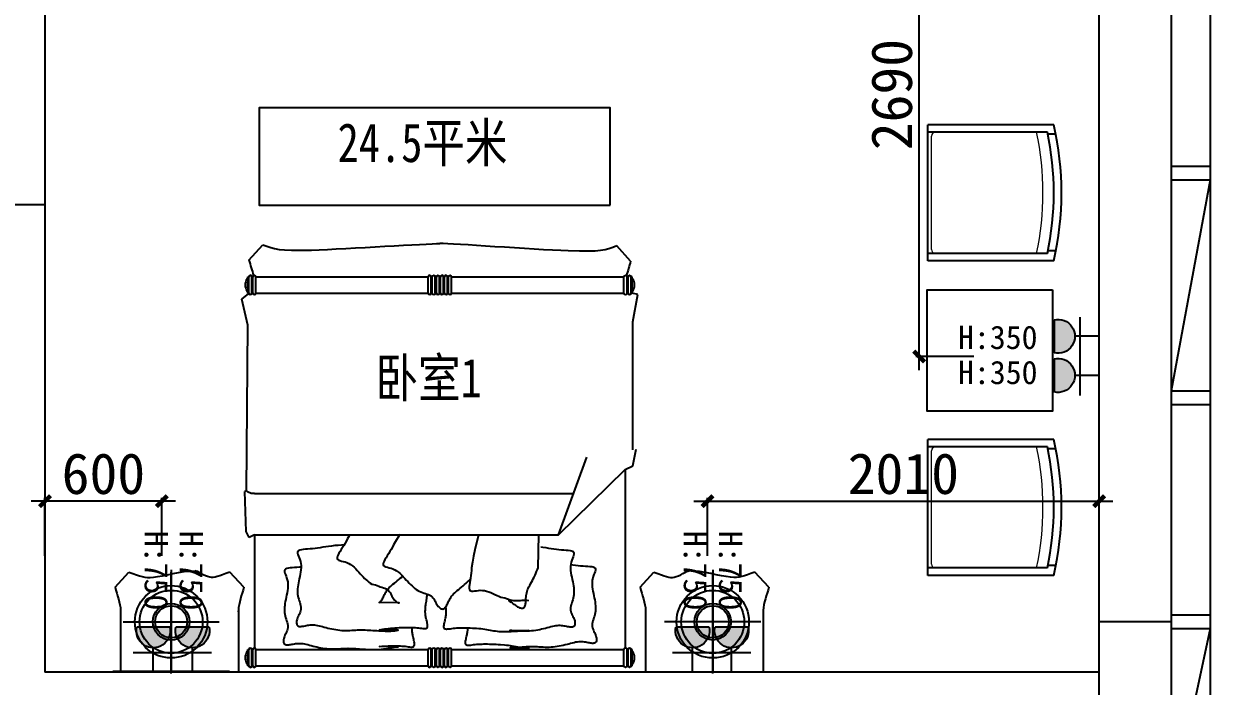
# Model space of a CAD drawing. Header units: millimetres. Extents: x 561810 to 956823, y -438984 to -391712.
# Drawn here: x 896595 to 902684, y -406626 to -403224 of the extents above; entities that cross this region are included whole.
import ezdxf

# ---------------------------------------------------------------- set-up
doc = ezdxf.new("R2010")
doc.units = ezdxf.units.MM
doc.header["$LTSCALE"] = 10
doc.header["$MEASUREMENT"] = 0
doc.linetypes.add('DASHED2', pattern=[9.525, 6.35, -3.175])
doc.linetypes.add('HIDDEN2', pattern=[4.7625, 3.175, -1.5875])
doc.layers.get('0').update_dxf_attribs({"linetype": 'CONTINUOUS'})
doc.layers.get('DEFPOINTS').update_dxf_attribs({"color": 1, "linetype": 'CONTINUOUS'})
for name, color, linetype in [('6-P插座', 4, 'CONTINUOUS'), ('6-P插座图例', 4, 'CONTINUOUS'), ('WALL', 7, 'CONTINUOUS'), ('WINDOW', 4, 'CONTINUOUS'), ('吊顶字', 250, 'CONTINUOUS'), ('填充', 8, 'CONTINUOUS'), ('墙', 7, 'CONTINUOUS')]:
    doc.layers.add(name, color=color, linetype=linetype)
doc.layers.add('细线', color=250, linetype='CONTINUOUS', lineweight=5)
doc.styles.add('12', font='', dxfattribs={"width": 0.8})
doc.styles.add('宋体', font='')
doc.styles.add('施洛华标注样式', font='')
doc.styles.get('12').set_extended_font_data('SimSun')
doc.styles.get('宋体').set_extended_font_data('SimSun')
doc.styles.get('施洛华标注样式').set_extended_font_data('SimSun')
doc.dimstyles.new('外标尺寸', dxfattribs={"dimscale": 70, "dimtxt": 3, "dimasz": 0.8, "dimexe": 0.25, "dimexo": 1, "dimgap": 0.5, "dimtad": 1, "dimdec": 0, "dimtxsty": '施洛华标注样式', "dimblk": 'ARCHTICK', "dimcen": 1.5, "dimdle": 1, "dimclrd": 250, "dimclre": 250, "dimclrt": 62, "dimadec": 0, "dimazin": 0, "dimtfac": 1, "dimtdec": 0, "dimtix": 1, "dimtmove": 1, "dimatfit": 3, "dimldrblk": 'ARCHTICK', "dimfxl": 0, "dimarcsym": 0})

# ---------------------------------------------------------------- blocks, each defined once
blk = doc.blocks.new('4')
at = {"layer": '6-P插座图例'}
h = blk.add_hatch(color=4, dxfattribs=at)
edge = h.paths.add_edge_path()
edge.add_ellipse((223569, -308613.5), major_axis=(0, 79.4), ratio=1, start_angle=-12.7447, end_angle=192.7446)
edge.add_line((223586.5, -308691), (223586.5, -308536.1))
at = {"layer": '6-P插座图例', "color": 4}
for p, q in [((223466.2, -308524.5), (223466.2, -308706.9)), ((223586.5, -308536.1), (223586.5, -308691)), ((223376.4, -308613.5), (223489.5, -308613.5))]:
    blk.add_line(p, q, dxfattribs=at)
blk.add_ellipse((223569, -308613.5), major_axis=(0, 79.4), ratio=1, start_param=-0.222437, end_param=3.364029, dxfattribs=at)
blk = doc.blocks.new('_ARCHTICK')
at = {"color": 0, "linetype": 'ByBlock', "const_width": 0.4}
blk.add_lwpolyline([(-0.5, -0.5), (0.5, 0.5)], dxfattribs=at)
blk = doc.blocks.new('*D46')
at = {"color": 250, "lineweight": -2}
for p, q in [((897374.3, -405675.4), (896634.3, -405675.4)), ((896704.3, -405955.4), (896704.3, -405657.9)), ((897304.3, -405955.4), (897304.3, -405657.9))]:
    blk.add_line(p, q, dxfattribs=at)
at = {"layer": 'DEFPOINTS', "color": 0}
for p in [(896704.3, -405675.4), (896704.3, -406456.4), (897304.3, -406454)]:
    blk.add_point(p, dxfattribs=at)
at = {"color": 250, "lineweight": -2, "xscale": 56, "yscale": 56, "zscale": 56, "rotation": 180}
blk.add_blockref('_ARCHTICK', (896704.3, -405675.4), dxfattribs=at)
at = {"color": 250, "lineweight": -2, "xscale": 56, "yscale": 56, "zscale": 56}
blk.add_blockref('_ARCHTICK', (897304.3, -405675.4), dxfattribs=at)
at = {"color": 62, "insert": (897004.3, -405535.4), "char_height": 210, "attachment_point": 5, "style": '施洛华标注样式'}
blk.add_mtext('600', dxfattribs=at)
blk = doc.blocks.new('*D47')
at = {"color": 250, "lineweight": -2}
for p, q in [((901190.5, -405002.8), (901190.5, -402172.8)), ((901470.5, -402242.8), (901173, -402242.8)), ((901470.5, -404932.8), (901173, -404932.8))]:
    blk.add_line(p, q, dxfattribs=at)
at = {"layer": 'DEFPOINTS', "color": 0}
for p in [(901190.5, -402242.8), (901714.3, -402242.8), (902015.6, -404932.8)]:
    blk.add_point(p, dxfattribs=at)
at = {"color": 250, "lineweight": -2, "xscale": 56, "yscale": 56, "zscale": 56}
for p, rotation in [((901190.5, -402242.8), 90), ((901190.5, -404932.8), 270)]:
    blk.add_blockref('_ARCHTICK', p, dxfattribs=dict(at, rotation=rotation))
at = {"color": 62, "insert": (901050.5, -403587.8), "char_height": 210, "attachment_point": 5, "rotation": 90, "style": '施洛华标注样式'}
blk.add_mtext('2690', dxfattribs=at)
blk = doc.blocks.new('*D873')
at = {"color": 250, "lineweight": -2}
for p, q in [((900034.3, -405675.4), (902184.3, -405675.4)), ((900104.3, -405955.4), (900104.3, -405657.9)), ((902114.3, -405955.4), (902114.3, -405657.9))]:
    blk.add_line(p, q, dxfattribs=at)
at = {"layer": 'DEFPOINTS', "color": 0}
for p in [(902114.3, -405675.4), (900104.3, -406455.3), (902114.3, -406552.8)]:
    blk.add_point(p, dxfattribs=at)
at = {"color": 250, "lineweight": -2, "xscale": 56, "yscale": 56, "zscale": 56, "rotation": 180}
blk.add_blockref('_ARCHTICK', (900104.3, -405675.4), dxfattribs=at)
at = {"color": 250, "lineweight": -2, "xscale": 56, "yscale": 56, "zscale": 56}
blk.add_blockref('_ARCHTICK', (902114.3, -405675.4), dxfattribs=at)
at = {"color": 62, "insert": (901109.3, -405535.4), "char_height": 210, "attachment_point": 5, "style": '施洛华标注样式'}
blk.add_mtext('2010', dxfattribs=at)

msp = doc.modelspace()

# ---------------------------------------------------------------- linework, layer by layer
at = {"color": 1}
for p, q in [((902484.3, -403954.8), (902684.3, -403954.8)), ((902484.3, -404024.8), (902684.3, -404024.8)), ((902684.3, -404024.8), (902484.3, -405109.8)), ((902484.3, -405109.8), (902684.3, -405109.8)), ((902484.3, -405179.8), (902684.3, -405179.8)), ((902484.3, -406259.8), (902684.3, -406259.8)), ((902484.3, -406259.8), (902484.3, -406329.8)), ((902484.3, -406329.8), (902684.3, -406329.8)), ((902684.3, -406329.8), (902484.3, -407259.8))]:
    msp.add_line(p, q, dxfattribs=at)
at = {"layer": 'WALL'}
for p, q in [((902114.3, -407152.8), (902114.3, -402742.8)), ((896504.3, -404152.8), (896704.3, -404152.8)), ((896704.3, -404152.8), (896704.3, -406552.8)), ((902484.3, -405144.8), (902484.3, -406294.8)), ((902484.3, -406294.8), (902114.3, -406294.8)), ((902114.3, -406552.8), (896704.3, -406552.8))]:
    msp.add_line(p, q, dxfattribs=at)
at = {"layer": 'WINDOW'}
for p, q in [((902484.3, -392842.8), (902484.3, -414802.8)), ((902684.3, -392842.8), (902684.3, -415002.8))]:
    msp.add_line(p, q, dxfattribs=at)
at = {"layer": '填充', "color": 250, "ltscale": 0.01}
for p, q in [((901881.3, -403743.2), (901235.3, -403743.2)), ((901235.3, -404441.4), (901235.3, -403743.2)), ((901848.8, -403781.4), (901235.3, -403781.4)), ((901891.7, -403791.4), (901850.9, -403791.4)), ((897751.4, -404437.4), (897822.4, -404359)), ((899709.8, -404443.6), (899638.8, -404365.1)), ((901848.8, -404403.2), (901235.3, -404403.2)), ((901892.2, -404390.7), (901851.4, -404390.7)), ((901881.3, -404441.4), (901235.3, -404441.4)), ((897742.1, -404533.8), (897744.8, -404533.8)), ((897744.8, -404606.9), (897744.8, -404523.3)), ((897744.8, -404523.3), (897750.1, -404523.3)), ((897750.1, -404606.9), (897750.1, -404523.3)), ((897765.7, -404606.9), (897765.7, -404523.3)), ((897765.7, -404523.3), (897771, -404523.3)), ((897766.7, -404519.7), (897771.9, -404519.7)), ((897771, -404606.9), (897771, -404523.3)), ((897786.6, -404606.9), (897786.6, -404523.3)), ((897786.6, -404523.3), (898671.1, -404523.3)), ((898671.1, -404606.9), (898671.1, -404523.3)), ((898686.7, -404523.3), (898691.9, -404523.3)), ((898686.7, -404523.3), (898691.9, -404523.3)), ((898686.7, -404606.9), (898686.7, -404523.3)), ((898691.9, -404606.9), (898691.9, -404523.3)), ((898707.6, -404523.3), (898712.8, -404523.3)), ((898707.6, -404523.3), (898712.8, -404523.3)), ((898707.6, -404606.9), (898707.6, -404523.3)), ((898712.8, -404606.9), (898712.8, -404523.3)), ((898728.5, -404523.3), (898733.7, -404523.3)), ((898728.5, -404606.9), (898728.5, -404523.3)), ((898733.7, -404606.9), (898733.7, -404523.3)), ((898749.4, -404523.3), (898754.6, -404523.3)), ((898749.4, -404523.3), (898754.6, -404523.3)), ((898749.4, -404606.9), (898749.4, -404523.3)), ((898754.6, -404606.9), (898754.6, -404523.3)), ((898770.3, -404523.3), (898775.5, -404523.3)), ((898770.3, -404523.3), (898775.5, -404523.3)), ((898770.3, -404606.9), (898770.3, -404523.3)), ((898775.5, -404606.9), (898775.5, -404523.3)), ((898791.2, -404606.9), (898791.2, -404523.3)), ((898791.2, -404523.3), (899675.6, -404523.3)), ((899675.6, -404606.9), (899675.6, -404523.3)), ((899691.3, -404523.3), (899696.5, -404523.3)), ((899696.5, -404523.3), (899691.3, -404523.3)), ((899691.3, -404606.9), (899691.3, -404523.3)), ((899696.5, -404606.9), (899696.5, -404523.3)), ((899712.2, -404523.3), (899717.4, -404523.3)), ((899712.2, -404606.9), (899712.2, -404523.3)), ((899717.4, -404523.3), (899712.2, -404523.3)), ((899717.4, -404606.9), (899717.4, -404523.3)), ((899720.1, -404533.8), (899717.4, -404533.8)), ((897742.1, -404596.4), (897744.8, -404596.4)), ((897744.8, -404606.9), (897750.1, -404606.9)), ((897765.7, -404606.9), (897771, -404606.9)), ((897765.7, -404606.9), (897771, -404606.9)), ((897786.6, -404606.9), (898671.1, -404606.9)), ((898686.7, -404606.9), (898691.9, -404606.9)), ((898686.7, -404606.9), (898691.9, -404606.9)), ((898707.6, -404606.9), (898712.8, -404606.9)), ((898707.6, -404606.9), (898712.8, -404606.9)), ((898728.5, -404606.9), (898733.7, -404606.9)), ((898728.5, -404606.9), (898733.7, -404606.9)), ((898749.4, -404606.9), (898754.6, -404606.9)), ((898749.4, -404606.9), (898754.6, -404606.9)), ((898770.3, -404606.9), (898775.5, -404606.9)), ((898770.3, -404606.9), (898775.5, -404606.9)), ((898791.2, -404606.9), (899675.6, -404606.9)), ((899691.3, -404606.9), (899696.5, -404606.9)), ((899696.5, -404606.9), (899691.3, -404606.9)), ((899696.5, -404606.9), (899691.3, -404606.9)), ((899712.2, -404606.9), (899717.4, -404606.9)), ((899717.4, -404606.9), (899712.2, -404606.9)), ((899720.1, -404596.4), (899717.4, -404596.4)), ((899746.3, -404613.6), (899717.4, -404606.9)), ((897714.5, -404638.9), (897750.4, -404609)), ((897744.8, -404771.5), (897714.5, -404638.9)), ((899721.9, -404754.1), (899746.3, -404613.6)), ((897738.5, -405622.4), (897744.8, -404771.5)), ((899721.9, -405411.1), (899721.9, -404754.1)), ((901235.3, -406056.8), (901235.3, -405358.6)), ((901881.3, -405358.6), (901235.3, -405358.6)), ((901848.8, -405396.8), (901235.3, -405396.8)), ((899339.1, -405848.7), (899484.9, -405449.7)), ((899721.9, -405493.3), (899738.9, -405408.3)), ((901891.7, -405406.9), (901850.9, -405406.9)), ((899339.1, -405848.7), (899681.6, -405512.4)), ((899681.6, -405512.4), (899721.9, -405493.3)), ((899681.6, -405512.4), (899681.6, -406430)), ((897738.5, -405622.4), (897729.8, -405625.1)), ((897737.2, -405831.7), (897729.8, -405625.1)), ((897744.5, -405627.2), (897737.8, -405622.7)), ((897763.1, -405636.5), (897744.5, -405627.2)), ((897779.6, -405635.8), (897763.1, -405636.5)), ((897779.6, -405635.8), (899416.9, -405635.8)), ((897752.4, -405862), (897737.2, -405831.7)), ((897779.6, -405848.7), (897752.4, -405862)), ((897779.6, -405848.7), (897779.6, -406429.8)), ((897779.6, -405848.7), (899339.1, -405848.7)), ((901892.2, -406006.2), (901851.4, -406006.2)), ((897064.2, -406117.8), (897135.2, -406039.4)), ((897351.8, -406028.8), (897351.8, -406549)), ((897351.8, -406560.9), (897351.8, -406040.8)), ((897724.9, -406117.8), (897653.9, -406039.4)), ((899758.2, -406117.8), (899829.2, -406039.4)), ((900131.3, -406028.8), (900131.3, -406549)), ((900131.3, -406560.9), (900131.3, -406040.8)), ((900418.9, -406117.8), (900347.9, -406039.4)), ((901848.8, -406018.6), (901235.3, -406018.6)), ((901881.3, -406056.8), (901235.3, -406056.8)), ((897092.4, -406237.1), (897092.4, -406552.8)), ((897696.7, -406237.1), (897696.7, -406552.8)), ((899786.4, -406237.1), (899786.4, -406552.8)), ((900390.7, -406237.1), (900390.7, -406552.8)), ((897104.9, -406294.9), (897598.7, -406294.9)), ((900378.2, -406294.9), (899884.4, -406294.9)), ((897742.1, -406448), (897744.8, -406448)), ((897744.8, -406521.1), (897744.8, -406437.6)), ((897744.8, -406437.6), (897750.1, -406437.6)), ((897750.1, -406521.1), (897750.1, -406437.6)), ((897765.7, -406521.1), (897765.7, -406437.6)), ((897765.7, -406437.6), (897771, -406437.6)), ((897771, -406521.1), (897771, -406437.6)), ((897786.6, -406521.1), (897786.6, -406437.6)), ((897786.6, -406437.6), (898671.1, -406437.6)), ((898671.1, -406521.1), (898671.1, -406437.6)), ((898686.7, -406521.1), (898686.7, -406437.6)), ((898686.7, -406437.6), (898691.9, -406437.6)), ((898686.7, -406437.6), (898691.9, -406437.6)), ((898691.9, -406521.1), (898691.9, -406437.6)), ((898707.6, -406521.1), (898707.6, -406437.6)), ((898707.6, -406437.6), (898712.8, -406437.6)), ((898707.6, -406437.6), (898712.8, -406437.6)), ((898712.8, -406521.1), (898712.8, -406437.6)), ((898728.5, -406521.1), (898728.5, -406437.6)), ((898728.5, -406437.6), (898733.7, -406437.6)), ((898733.7, -406521.1), (898733.7, -406437.6)), ((898749.4, -406521.1), (898749.4, -406437.6)), ((898749.4, -406437.6), (898754.6, -406437.6)), ((898749.4, -406437.6), (898754.6, -406437.6)), ((898754.6, -406521.1), (898754.6, -406437.6)), ((898770.3, -406521.1), (898770.3, -406437.6)), ((898770.3, -406437.6), (898775.5, -406437.6)), ((898770.3, -406437.6), (898775.5, -406437.6)), ((898775.5, -406521.1), (898775.5, -406437.6)), ((898791.2, -406521.1), (898791.2, -406437.6)), ((898791.2, -406437.6), (899675.6, -406437.6)), ((899675.6, -406521.1), (899675.6, -406437.6)), ((899691.3, -406521.1), (899691.3, -406437.6)), ((899691.3, -406437.6), (899696.5, -406437.6)), ((899696.5, -406437.6), (899691.3, -406437.6)), ((899696.5, -406521.1), (899696.5, -406437.6)), ((899712.2, -406521.1), (899712.2, -406437.6)), ((899712.2, -406437.6), (899717.4, -406437.6)), ((899717.4, -406437.6), (899712.2, -406437.6)), ((899717.4, -406521.1), (899717.4, -406437.6)), ((899720.1, -406448), (899717.4, -406448)), ((897051.8, -406549), (897651.8, -406549)), ((897742.1, -406510.7), (897744.8, -406510.7)), ((897744.8, -406521.1), (897750.1, -406521.1)), ((897765.7, -406521.1), (897771, -406521.1)), ((897765.7, -406521.1), (897771, -406521.1)), ((897786.6, -406521.1), (898671.1, -406521.1)), ((898686.7, -406521.1), (898691.9, -406521.1)), ((898686.7, -406521.1), (898691.9, -406521.1)), ((898707.6, -406521.1), (898712.8, -406521.1)), ((898707.6, -406521.1), (898712.8, -406521.1)), ((898728.5, -406521.1), (898733.7, -406521.1)), ((898728.5, -406521.1), (898733.7, -406521.1)), ((898749.4, -406521.1), (898754.6, -406521.1)), ((898749.4, -406521.1), (898754.6, -406521.1)), ((898770.3, -406521.1), (898775.5, -406521.1)), ((898770.3, -406521.1), (898775.5, -406521.1)), ((898791.2, -406521.1), (899675.6, -406521.1)), ((899691.3, -406521.1), (899696.5, -406521.1)), ((899696.5, -406521.1), (899691.3, -406521.1)), ((899696.5, -406521.1), (899691.3, -406521.1)), ((899712.2, -406521.1), (899717.4, -406521.1)), ((899717.4, -406521.1), (899712.2, -406521.1)), ((899720.1, -406510.7), (899717.4, -406510.7))]:
    msp.add_line(p, q, dxfattribs=at)
msp.add_lwpolyline([(899604.3, -404155.2), (899604.3, -403655.2), (897804.3, -403655.2), (897804.3, -404155.2), (899604.3, -404155.2)], dxfattribs=at)
msp.add_lwpolyline([(901874.7, -404591), (901874.7, -405213.8), (901231.8, -405213.8), (901231.8, -404591)], close=True, dxfattribs=at)
msp.add_circle((900131.3, -406294.9), 185.9, dxfattribs=at)
for centre, radius, start, end in [((900377.9, -404092.3), 1543.4, 346.92708, 13.07292), ((900377.9, -404092.3), 1503.4, 348.06513, 11.93487), ((897783.9, -404565.1), 52.2, 143.1301, 216.8699), ((897757.9, -404523.3), 7.83, 0, 180), ((897778.8, -404523.3), 7.83, 0, 180), ((898678.9, -404523.3), 7.83, 0, 180), ((898699.8, -404523.3), 7.83, 0, 180), ((898720.7, -404523.3), 7.83, 0, 180), ((898741.6, -404523.3), 7.83, 0, 180), ((898762.4, -404523.3), 7.83, 0, 180), ((898783.3, -404523.3), 7.83, 0, 180), ((899683.4, -404523.3), 7.83, 0, 180), ((899704.3, -404523.3), 7.83, 0, 180), ((899678.3, -404565.1), 52.2, 323.1301, 36.8699), ((897757.9, -404606.9), 7.83, 180, 0), ((897778.8, -404606.9), 7.83, 180, 0), ((898678.9, -404606.9), 7.83, 180, 0), ((898699.8, -404606.9), 7.83, 180, 0), ((898720.7, -404606.9), 7.83, 180, 0), ((898741.6, -404606.9), 7.83, 180, 0), ((898762.4, -404606.9), 7.83, 180, 0), ((898783.3, -404606.9), 7.83, 180, 0), ((899683.4, -404606.9), 7.83, 180, 0), ((899704.3, -404606.9), 7.83, 180, 0), ((900377.9, -405707.7), 1503.4, 348.06513, 11.93487), ((900377.9, -405707.7), 1543.4, 346.92708, 13.07292), ((897757.9, -406437.6), 7.83, 0, 180), ((897778.8, -406437.6), 7.83, 0, 180), ((898678.9, -406437.6), 7.83, 0, 180), ((898699.8, -406437.6), 7.83, 0, 180), ((898720.7, -406437.6), 7.83, 0, 180), ((898741.6, -406437.6), 7.83, 0, 180), ((898762.4, -406437.6), 7.83, 0, 180), ((898783.3, -406437.6), 7.83, 0, 180), ((899683.4, -406437.6), 7.83, 0, 180), ((899704.3, -406437.6), 7.83, 0, 180), ((897783.9, -406479.4), 52.2, 143.1301, 216.8699), ((899678.3, -406479.4), 52.2, 323.1301, 36.8699), ((897757.9, -406521.1), 7.83, 180, 0), ((897778.8, -406521.1), 7.83, 180, 0), ((898678.9, -406521.1), 7.83, 180, 0), ((898699.8, -406521.1), 7.83, 180, 0), ((898720.7, -406521.1), 7.83, 180, 0), ((898741.6, -406521.1), 7.83, 180, 0), ((898762.4, -406521.1), 7.83, 180, 0), ((898783.3, -406521.1), 7.83, 180, 0), ((899683.4, -406521.1), 7.83, 180, 0), ((899704.3, -406521.1), 7.83, 180, 0)]:
    msp.add_arc(centre, radius, start, end, dxfattribs=at)
msp.add_ellipse((897351.8, -406294.9), major_axis=(131.4, -131.4), ratio=1, start_param=1.57079632679484, end_param=7.853981633974424, dxfattribs=at)
for points, knots in [([(897822.4, -404359), (897882.7, -404380.8), (897922.8, -404403.3), (898661.5, -404352.6), (898731.1, -404352.9), (898731.1, -404352.9)], [0, 0, 0, 0, 178.169252, 382.130033, 382.13034, 382.13034, 382.13034, 382.13034]), ([(899638.8, -404365.1), (899578.6, -404386.9), (899538.5, -404409.5), (898800.8, -404352.6), (898731.1, -404352.9), (898731.1, -404352.9)], [0, 0, 0, 0, 178.169252, 382.130033, 382.13034, 382.13034, 382.13034, 382.13034]), ([(899638.8, -404365.1), (899578.6, -404386.9), (899538.5, -404409.5), (898800.8, -404352.6), (898731.1, -404352.9), (898731.1, -404352.9)], [0, 0, 0, 0, 178.169252, 382.130033, 382.13034, 382.13034, 382.13034, 382.13034]), ([(899638.8, -404365.1), (899578.6, -404386.9), (899538.5, -404409.5), (898800.8, -404352.6), (898731.1, -404352.9), (898731.1, -404352.9)], [0, 0, 0, 0, 178.169252, 382.130033, 382.13034, 382.13034, 382.13034, 382.13034]), ([(897135.2, -406039.4), (897195.5, -406061.2), (897235.6, -406083.7), (897404.9, -406033), (897474.5, -406033.3), (897474.5, -406033.3)], [0, 0, 0, 0, 178.169252, 382.130033, 382.13034, 382.13034, 382.13034, 382.13034]), ([(897653.9, -406039.4), (897593.6, -406061.2), (897553.5, -406083.7), (897484.2, -406033), (897474.5, -406033.3), (897474.5, -406033.3)], [0, 0, 0, 0, 178.169252, 382.130033, 382.13034, 382.13034, 382.13034, 382.13034]), ([(899829.2, -406039.4), (899889.5, -406061.2), (899929.6, -406083.7), (899998.9, -406033), (900008.6, -406033.3), (900008.6, -406033.3)], [0, 0, 0, 0, 178.169252, 382.130033, 382.13034, 382.13034, 382.13034, 382.13034]), ([(900347.9, -406039.4), (900287.7, -406061.2), (900247.6, -406083.7), (900078.2, -406033), (900008.6, -406033.3), (900008.6, -406033.3)], [0, 0, 0, 0, 178.169252, 382.130033, 382.13034, 382.13034, 382.13034, 382.13034]), ([(897064.2, -406117.8), (897074, -406157.3), (897092.5, -406199.6), (897092.5, -406242.7), (897092.4, -406245.5)], [0, 0, 0, 0, 119.139047, 127.45857, 127.45857, 127.45857, 127.45857]), ([(897724.9, -406117.8), (897715.1, -406157.3), (897696.6, -406199.6), (897696.6, -406242.7), (897696.7, -406245.5)], [0, 0, 0, 0, 119.139047, 127.45857, 127.45857, 127.45857, 127.45857]), ([(899758.2, -406117.8), (899768, -406157.3), (899786.5, -406199.6), (899786.5, -406242.7), (899786.4, -406245.5)], [0, 0, 0, 0, 119.139047, 127.45857, 127.45857, 127.45857, 127.45857]), ([(900418.9, -406117.8), (900409.1, -406157.3), (900390.6, -406199.6), (900390.6, -406242.7), (900390.7, -406245.5)], [0, 0, 0, 0, 119.139047, 127.45857, 127.45857, 127.45857, 127.45857])]:
    msp.add_open_spline(points, degree=3, knots=knots, dxfattribs=at)
for points in [[(897751.4, -404437.4), (897758, -404463.9), (897767.9, -404490.4), (897774.1, -404517)], [(899709.8, -404443.6), (899703.7, -404468.1), (899694.7, -404492.7), (899688.5, -404517.4)]]:
    msp.add_open_spline(points, degree=3, dxfattribs=at)
at = {"layer": '墙', "color": 250}
msp.add_line((896704.3, -402952.8), (896704.3, -404152.8), dxfattribs=at)
for points in [[(898268.1, -405848.7), (898257.3, -405867.4), (898251, -405879.4), (898244.7, -405891.1), (898238.2, -405902.3), (898231.5, -405913.2), (898224.9, -405923.7), (898218.6, -405933.6), (898213.1, -405942.8), (898208.6, -405951.2), (898205.4, -405958.7), (898203.9, -405965.2), (898204.4, -405970.6), (898207.2, -405974.7), (898211.9, -405977.9), (898218.3, -405980.5), (898226, -405982.8), (898234.7, -405985.1), (898244.1, -405987.8), (898253.8, -405991), (898263.4, -405995.3), (898272.8, -406000.7), (898281.8, -406007.2), (898290.5, -406014.6), (898298.9, -406022.5), (898307, -406030.9), (898314.9, -406039.5), (898322.6, -406048.1), (898330.1, -406056.4), (898337.5, -406064.4), (898344.7, -406071.8), (898351.9, -406078.8), (898359.1, -406085.2), (898366.4, -406091.1), (898373.7, -406096.5), (898381.3, -406101.2), (898400.7, -406105.4), (898408.8, -406108.9), (898417, -406112), (898425.2, -406114.8), (898433.3, -406117.4), (898441.1, -406120.1), (898448.5, -406123), (898455.3, -406126.3), (898461.3, -406130.1), (898466.6, -406134.5), (898471.1, -406139.6), (898475, -406145), (898478.5, -406150.7), (898481.7, -406156.6), (898484.8, -406162.5), (898487.9, -406168.2), (898491.2, -406173.7), (898494.7, -406178.8), (898498.5, -406183.4), (898502.4, -406187.5), (898506.4, -406190.9), (898510.5, -406193.7), (898514.4, -406195.7), (898518.3, -406196.9), (898521.9, -406197.2), (898419.6, -406196.5), (898422.7, -406194.9), (898425.6, -406192.6), (898428.4, -406189.5), (898431, -406185.8), (898433.5, -406181.6), (898436, -406176.9), (898438.5, -406171.9), (898441, -406166.5), (898443.6, -406160.9), (898446.4, -406155.2), (898449.5, -406149.3), (898452.9, -406143.3), (898456.6, -406137.3), (898460.9, -406131.3), (898465.7, -406125.4), (898471.1, -406119.6), (898477, -406113.8), (898483.4, -406108.1), (898490.2, -406102.4), (898497.3, -406096.6), (898504.6, -406090.7), (898512.2, -406084.6), (898519.8, -406078.3), (898527.5, -406071.7), (898535.2, -406064.9), (898542.8, -406057.9)], [(898525.2, -405847.2), (898508.3, -405873.8), (898493.3, -405899.8), (898487.1, -405911.8), (898480.7, -405923.4), (898474.3, -405934.7), (898467.6, -405945.6), (898461, -405956), (898454.7, -405965.9), (898449.2, -405975.1), (898444.6, -405983.6), (898441.5, -405991.1), (898440, -405997.6), (898440.5, -406002.9), (898443.2, -406007.1), (898448, -406010.3), (898454.4, -406012.9), (898462.1, -406015.2), (898470.8, -406017.5), (898480.2, -406020.1), (898489.9, -406023.4), (898499.5, -406027.6), (898508.9, -406033.1), (898517.9, -406039.6), (898526.6, -406046.9), (898535, -406054.9), (898543.1, -406063.3), (898551, -406071.9), (898558.7, -406080.4), (898566.2, -406088.8), (898573.5, -406096.7), (898580.8, -406104.1), (898588, -406111.1), (898595.2, -406117.5), (898602.4, -406123.4), (898609.8, -406128.8), (898617.4, -406133.5), (898625.2, -406137.7), (898633.3, -406141.2), (898641.5, -406144.3), (898649.7, -406147.1), (898657.8, -406149.8), (898665.6, -406152.5), (898672.9, -406155.4), (898679.7, -406158.6), (898685.8, -406162.4), (898691, -406166.9), (898695.5, -406171.9), (898699.5, -406177.3), (898703, -406183.1), (898706.2, -406188.9), (898709.3, -406194.8), (898712.4, -406200.6), (898715.6, -406206.1), (898719.2, -406211.1), (898722.9, -406215.8), (898726.9, -406219.8), (898730.9, -406223.3), (898734.9, -406226), (898738.9, -406228), (898742.7, -406229.2), (898746.3, -406229.5), (898749.7, -406228.8), (898752.8, -406227.3), (898755.7, -406224.9), (898758.5, -406221.9), (898761.1, -406218.2), (898763.6, -406214), (898766.1, -406209.3), (898768.6, -406204.2), (898771.1, -406198.9), (898773.7, -406193.3), (898776.5, -406187.5), (898779.6, -406181.6), (898783, -406175.6), (898786.7, -406169.6), (898791, -406163.7), (898795.8, -406157.7), (898801.2, -406151.9), (898807.1, -406146.2), (898813.5, -406140.5), (898820.3, -406134.7), (898827.4, -406128.9), (898834.7, -406123), (898842.3, -406116.9), (898849.9, -406110.6), (898857.6, -406104.1), (898865.3, -406097.2), (898872.9, -406090.2), (898880.4, -406082.9), (898886.8, -406076.3)], [(898928.7, -405848.7), (898909.6, -405924.7), (898902.8, -405957.2), (898897.5, -405988.2), (898893.8, -406017.9), (898892.7, -406031.4), (898891.4, -406044.6), (898889.8, -406057.5), (898887.8, -406070.2), (898885.8, -406082.4), (898883.9, -406093.9), (898882.3, -406104.6), (898881.4, -406114.1), (898881.4, -406122.2), (898882.5, -406128.8), (898885.1, -406133.5), (898889.2, -406136.3), (898894.8, -406137.4), (898901.8, -406137.3), (898909.8, -406136.4), (898918.7, -406135.2), (898928.4, -406134), (898938.5, -406133.2), (898949.1, -406133.4), (898959.8, -406134.8), (898970.6, -406137.3), (898981.5, -406140.7), (898992.3, -406144.8), (899003.1, -406149.3), (899013.7, -406154.2), (899024.1, -406159.1), (899034.3, -406163.9), (899044.1, -406168.4), (899064.2, -406172.4), (899073.5, -406176), (899082.7, -406179.2), (899091.7, -406181.8), (899100.5, -406183.9), (899109.4, -406185.3), (899119.2, -406186.1), (899128, -406186.3), (899136.8, -406185.9), (899145.5, -406185.3), (899154, -406184.6), (899162.2, -406184.1), (899170.1, -406183.9), (899177.6, -406184.3), (899184.7, -406185.4), (899084.5, -406187.5), (899090.6, -406190.4), (899096.4, -406193.9), (899101.8, -406197.8), (899107.1, -406201.9), (899113.2, -406206.2), (899118.3, -406210.3), (899123.5, -406214.1), (899128.7, -406217.4), (899134, -406220.2), (899139.2, -406222.4), (899144.2, -406224), (899149, -406225), (899153.4, -406225.3), (899157.4, -406224.9), (899160.9, -406223.7), (899163.7, -406221.8), (899166, -406219.2), (899167.7, -406215.9), (899169.1, -406212), (899170.1, -406207.6), (899170.8, -406202.7), (899171.2, -406197.4), (899171.6, -406191.8), (899171.8, -406185.9), (899172.1, -406179.8), (899172.4, -406173.4), (899172.9, -406166.7), (899173.7, -406159.9), (899174.9, -406152.9), (899176.5, -406145.7), (899178.6, -406138.4), (899181.3, -406131), (899184.5, -406123.4), (899188.2, -406115.7), (899192.2, -406107.7), (899196.5, -406099.6), (899201, -406091.3), (899205.6, -406082.8), (899210.2, -406074), (899214.8, -406065), (899219.2, -406055.7), (899223.5, -406046.3), (899227.5, -406036.7), (899231.4, -406026.9), (899234.9, -406017.1), (899238.2, -405848.7)], [(898239.4, -405900.2), (898226.8, -405901), (898208.9, -405902.4), (898191.8, -405904), (898175.5, -405905.9), (898159.9, -405908), (898145, -405910.3), (898130.7, -405912.5), (898116.9, -405914.7), (898103.5, -405916.7), (898090.4, -405918.4), (898077.5, -405919.8), (898064.7, -405920.9), (898052.4, -405921.7), (898040.7, -405922.5), (898030, -405923.4), (898020.5, -405924.7), (898012.6, -405926.6), (898006.5, -405929.2), (898002.5, -405932.7), (898000.7, -405937.4), (898000.9, -405943.1), (898002.6, -405949.8), (898005.3, -405957.4), (898008.6, -405965.8), (898012, -405975), (898015, -405984.7), (898017.3, -405995), (898018.4, -406005.8), (898018.4, -406016.9), (898017.6, -406028.2), (898016.1, -406039.7), (898014.2, -406051.2), (898011.9, -406062.7), (898009.5, -406073.9), (898007.2, -406084.9), (898005.1, -406095.5), (898003.3, -406105.8), (898001.9, -406115.7), (898001, -406125.3), (898000.5, -406134.6), (898000.5, -406143.7), (898001.1, -406152.6), (898002.4, -406161.4), (898004.3, -406170), (898006.6, -406178.5), (898009.2, -406186.8), (898011.8, -406194.9), (898014.3, -406202.7), (898016.3, -406210.4), (898017.6, -406217.8), (898018.1, -406224.9), (898017.6, -406231.8), (898016.2, -406238.4), (898014.1, -406244.8), (898011.6, -406251), (898008.7, -406257), (898005.8, -406263), (898003, -406268.9), (898000.5, -406274.8), (897998.4, -406280.6), (897996.9, -406286.4), (897996, -406292), (897995.5, -406297.2), (897995.7, -406302.1), (897996.4, -406306.5), (897997.7, -406310.3), (897999.6, -406313.4), (898002.1, -406315.7), (898005.2, -406317.3), (898008.8, -406318.3), (898012.9, -406318.7), (898017.5, -406318.6), (898022.4, -406318.2), (898027.6, -406317.4), (898033.2, -406316.5), (898039, -406315.3), (898045, -406314.2), (898051.3, -406313), (898057.9, -406312), (898064.7, -406311.2), (898071.8, -406310.8), (898079.1, -406310.7), (898086.7, -406311), (898094.6, -406312), (898102.7, -406313.4), (898111.1, -406315.2), (898119.7, -406317.3), (898128.6, -406319.6), (898137.7, -406322), (898147.1, -406324.5), (898156.7, -406327), (898166.5, -406329.4), (898176.6, -406331.5), (898186.7, -406333.5), (898197, -406335.3), (898207.4, -406336.8), (898217.8, -406338), (898228.2, -406338.9), (898238.6, -406339.4), (898248.9, -406339.5), (898259.1, -406339.4), (898269.2, -406339), (898279.3, -406338.4), (898289.2, -406337.8), (898299.1, -406337.2), (898308.9, -406336.7), (898318.7, -406336.4), (898328.3, -406336.3), (898338, -406336.4), (898347.6, -406336.7), (898357.2, -406337.2), (898366.9, -406337.8), (898376.6, -406338.4), (898387.6, -406339.2), (898408.2, -406339.9), (898418.4, -406340.6), (898428.8, -406341.3), (898439.2, -406341.9), (898449.6, -406342.3), (898459.9, -406342.6), (898470.1, -406342.6), (898480, -406342.3), (898489.7, -406341.8), (898499.1, -406340.9), (898508.2, -406339.7), (898517.2, -406338.3), (898420.4, -406336.7), (898429.4, -406335.1), (898438.5, -406333.4), (898447.9, -406331.8), (898457.6, -406330.3), (898467.7, -406329), (898478.2, -406327.8), (898489, -406326.8), (898500, -406325.9), (898511, -406325.2), (898522.1, -406324.6), (898533.1, -406324.2), (898544, -406323.9), (898554.7, -406323.6), (898565.1, -406323.5), (898575.2, -406323.5), (898585, -406323.7), (898594.5, -406324), (898603.6, -406324.5), (898612.3, -406325.1), (898620.7, -406326), (898628.6, -406327), (898635.9, -406328), (898642.8, -406328.9), (898648.9, -406329.6), (898654.3, -406329.7), (898658.9, -406329.3), (898662.6, -406328), (898665.4, -406325.9), (898667.1, -406322.6), (898667.9, -406318.5), (898668, -406313.6), (898667.5, -406308.1), (898666.5, -406302.2), (898665.2, -406296.2), (898663.8, -406290), (898662.3, -406284), (898660.9, -406278.3), (898659.7, -406272.8), (898658.6, -406267.5), (898657.7, -406262.3), (898657, -406257.1), (898656.5, -406251.8), (898656.2, -406246.3), (898656.1, -406240.7), (898656.3, -406234.7), (898656.6, -406228.5), (898657.2, -406222.1), (898657.9, -406215.5), (898658.7, -406208.8), (898659.6, -406202.1), (898660.6, -406195.2), (898661.6, -406188.4), (898662.7, -406181.7), (898663.6, -406174.8), (898664.5, -406167.7), (898665.1, -406160.3), (898665.4, -406152.4)], [(899248.7, -405910.5), (899259.7, -405912), (899274.6, -405914.2), (899288.9, -405916.5), (899302.7, -405918.6), (899316.1, -405920.6), (899329.2, -405922.4), (899342.1, -405923.8), (899354.9, -405924.8), (899367.2, -405925.6), (899378.9, -405926.4), (899389.6, -405927.3), (899399.1, -405928.7), (899407, -405930.5), (899413.1, -405933.1), (899417.2, -405936.7), (899418.9, -405941.4), (899418.7, -405947.1), (899417, -405953.8), (899414.3, -405961.4), (899411.1, -405969.8), (899407.7, -405978.9), (899404.6, -405988.7), (899402.4, -405999), (899401.2, -406009.7), (899401.2, -406020.8), (899402, -406032.2), (899403.5, -406043.7), (899405.5, -406055.2), (899407.7, -406066.6), (899410.1, -406077.9), (899412.5, -406088.9), (899414.5, -406099.5), (899416.3, -406109.7), (899417.7, -406119.6), (899418.6, -406129.2), (899419.1, -406138.6), (899419.1, -406147.7), (899418.5, -406156.6), (899417.2, -406165.4), (899415.3, -406174), (899413, -406182.4), (899410.4, -406190.7), (899407.8, -406198.8), (899405.4, -406206.7), (899403.4, -406214.3), (899402, -406221.7), (899401.5, -406228.9), (899402, -406235.7), (899403.4, -406242.3), (899405.5, -406248.7), (899408, -406254.9), (899410.9, -406261), (899413.8, -406266.9), (899416.6, -406272.8), (899419.2, -406278.7), (899421.2, -406284.6), (899422.7, -406290.3), (899423.7, -406295.9), (899424.1, -406301.2), (899423.9, -406306.1), (899423.2, -406310.5), (899421.9, -406314.2), (899420, -406317.3), (899417.5, -406319.6), (899414.4, -406321.3), (899410.8, -406322.2), (899406.7, -406322.6), (899402.2, -406322.6), (899397.3, -406322.1), (899392, -406321.4), (899386.5, -406320.4), (899380.7, -406319.3), (899374.6, -406318.1), (899368.3, -406317), (899361.7, -406316), (899354.9, -406315.2), (899347.8, -406314.7), (899340.5, -406314.6), (899332.9, -406315), (899325, -406315.9), (899316.9, -406317.3), (899308.5, -406319.1), (899299.9, -406321.2), (899291, -406323.5), (899281.9, -406326), (899272.5, -406328.5), (899262.9, -406331), (899253.1, -406333.3), (899243.1, -406335.5), (899232.9, -406337.5), (899222.6, -406339.2), (899212.2, -406340.7), (899201.8, -406341.9), (899191.4, -406342.8), (899181.1, -406343.3), (899170.8, -406343.5), (899160.6, -406343.3), (899150.4, -406342.9), (899140.4, -406342.4), (899130.4, -406341.7), (899120.5, -406341.1), (899109.6, -406340.6), (899099.9, -406340.3), (899090.2, -406340.2), (899187.3, -406340.3), (899177.7, -406340.7), (899168.1, -406341.1), (899158.4, -406341.7), (899148.6, -406342.4), (899138.7, -406343.1), (899128.7, -406343.9), (899118.5, -406344.6), (899107.1, -406345.3), (899096.7, -406345.8), (899086.3, -406346.3), (899075.9, -406346.5), (899065.8, -406346.5), (899045.2, -406346.3), (899035.5, -406345.7), (899026.2, -406344.8), (899017.1, -406343.6), (899008.1, -406342.2), (898999.2, -406340.7), (898990.2, -406339), (898981.1, -406337.4), (898971.7, -406335.8), (898962, -406334.2), (898951.9, -406332.9), (898941.4, -406331.7), (898930.6, -406330.7), (898919.7, -406329.9), (898908.6, -406329.2), (898897.5, -406328.6), (898886.5, -406328.1), (898875.6, -406327.8), (898865, -406327.6), (898854.6, -406327.5), (898844.4, -406327.5), (898834.6, -406327.7), (898825.2, -406328), (898816, -406328.4), (898807.3, -406329.1), (898799, -406329.9), (898791.1, -406330.9), (898783.7, -406332), (898776.9, -406332.9), (898770.7, -406333.5), (898765.3, -406333.7), (898760.7, -406333.2), (898757, -406332), (898754.3, -406329.8), (898752.5, -406326.6), (898751.7, -406322.4), (898751.6, -406317.5), (898752.1, -406312.1), (898753.1, -406306.2), (898754.4, -406300.1), (898755.8, -406294), (898757.3, -406288), (898758.7, -406282.3), (898759.9, -406276.8), (898761, -406271.5), (898761.9, -406266.2), (898762.6, -406261), (898763.1, -406255.7), (898763.4, -406250.3), (898763.5, -406244.6), (898763.3, -406238.7), (898763, -406232.5), (898762.4, -406226.1), (898761.7, -406219.5), (898761.5, -406217.5)], [(899402.3, -405999.9), (899413.4, -406001.6), (899426.9, -406003.6), (899440, -406005.4), (899452.9, -406006.8), (899465.6, -406007.8), (899478, -406008.6), (899489.7, -406009.4), (899500.4, -406010.4), (899509.9, -406011.7), (899517.8, -406013.5), (899523.9, -406016.1), (899527.9, -406019.7), (899529.7, -406024.4), (899529.5, -406030.1), (899527.8, -406036.8), (899525.1, -406044.4), (899521.8, -406052.8), (899518.4, -406061.9), (899515.4, -406071.7), (899513.1, -406082), (899512, -406092.7), (899511.9, -406103.8), (899512.8, -406115.2), (899514.2, -406126.7), (899516.2, -406138.2), (899518.5, -406149.6), (899520.9, -406160.9), (899523.2, -406171.9), (899525.3, -406182.5), (899527.1, -406192.7), (899528.4, -406202.6), (899529.4, -406212.2), (899529.9, -406221.6), (899529.9, -406230.7), (899529.2, -406239.6), (899528, -406248.4), (899526.1, -406257), (899523.7, -406265.4), (899521.2, -406273.7), (899518.5, -406281.8), (899516.1, -406289.7), (899514.1, -406297.4), (899512.8, -406304.8), (899512.3, -406311.9), (899512.8, -406318.7), (899514.2, -406325.3), (899516.2, -406331.7), (899518.8, -406337.9), (899521.7, -406344), (899524.6, -406350), (899527.4, -406355.9), (899529.9, -406361.7), (899531.9, -406367.6), (899533.5, -406373.3), (899534.4, -406378.9), (899534.8, -406384.2), (899534.7, -406389.1), (899534, -406393.5), (899532.7, -406397.2), (899530.8, -406400.3), (899528.2, -406402.7), (899525.2, -406404.3), (899521.5, -406405.2), (899517.5, -406405.6), (899512.9, -406405.6), (899508, -406405.1), (899502.8, -406404.4), (899497.2, -406403.4), (899491.4, -406402.3), (899485.4, -406401.1), (899479.1, -406400), (899472.5, -406399), (899465.7, -406398.2), (899458.6, -406397.7), (899451.3, -406397.6), (899443.7, -406398), (899435.8, -406398.9), (899427.7, -406400.3), (899419.3, -406402.1), (899410.6, -406404.2), (899401.8, -406406.5), (899392.6, -406409), (899383.3, -406411.5), (899373.7, -406414), (899363.8, -406416.3), (899353.8, -406418.5), (899343.7, -406420.5), (899333.4, -406422.2), (899323, -406423.7), (899312.6, -406424.9), (899302.2, -406425.8), (899291.8, -406426.3), (899281.5, -406426.5), (899271.3, -406426.3), (899261.2, -406425.9), (899251.1, -406425.4), (899241.2, -406424.8), (899231.3, -406424.2), (899221.4, -406423.6), (899211.7, -406423.3), (899202, -406423.2), (899192.4, -406423.4), (899182.8, -406423.7), (899173.2, -406424.1), (899163.5, -406424.7), (899153.8, -406425.4), (899143.9, -406426.1), (899133.8, -406426.9), (899123.6, -406427.6), (899113.2, -406428.3), (899101.8, -406428.8), (899091.4, -406429.3), (899187.8, -406429.5), (899177.6, -406429.5), (899167.6, -406429.3), (899157.9, -406428.7), (899148.6, -406427.8), (899139.4, -406426.6), (899130.5, -406425.2), (899121.6, -406423.7), (899112.6, -406422), (899102.4, -406420.4), (899093, -406418.8), (899083.3, -406417.3), (899073.2, -406415.9), (899062.7, -406414.8), (899041.4, -406413.7), (899030.4, -406412.9), (899019.4, -406412.2), (899008.3, -406411.6), (898997.3, -406411.1), (898986.4, -406410.8), (898975.7, -406410.6), (898965.3, -406410.5), (898955.2, -406410.5), (898945.4, -406410.7), (898935.9, -406411), (898926.8, -406411.5), (898918.1, -406412.1), (898909.7, -406412.9), (898901.8, -406413.9), (898894.4, -406415), (898887.6, -406415.9), (898881.5, -406416.5), (898876.1, -406416.7), (898871.5, -406416.2), (898867.8, -406415), (898865, -406412.8), (898863.3, -406409.6), (898862.5, -406405.5), (898862.4, -406400.5), (898862.9, -406395.1), (898863.9, -406389.2), (898865.2, -406383.1), (898866.6, -406377), (898868.1, -406371), (898869.5, -406365.3), (898870.7, -406359.8), (898871.7, -406354.5), (898872.6, -406349.2), (898873.4, -406344), (898873.9, -406338.7), (898874.2, -406333.3), (898874.3, -406327.8)], [(898018.4, -406013.8), (898010.2, -406014.7), (897997.5, -406015.7), (897985.1, -406016.5), (897973.5, -406017.3), (897962.7, -406018.3), (897953.3, -406019.6), (897945.3, -406021.4), (897939.2, -406024), (897935.2, -406027.6), (897933.5, -406032.3), (897933.7, -406038), (897935.3, -406044.7), (897938, -406052.3), (897941.3, -406060.7), (897944.7, -406069.8), (897947.8, -406079.6), (897950, -406089.9), (897951.1, -406100.6), (897951.2, -406111.7), (897950.4, -406123.1), (897948.9, -406134.6), (897946.9, -406146.1), (897944.6, -406157.5), (897942.2, -406168.8), (897939.9, -406179.8), (897937.8, -406190.4), (897936.1, -406200.6), (897934.7, -406210.5), (897933.7, -406220.1), (897933.2, -406229.5), (897933.3, -406238.6), (897933.9, -406247.5), (897935.1, -406256.3), (897937, -406264.9), (897939.4, -406273.3), (897942, -406281.6), (897944.6, -406289.7), (897947, -406297.6), (897949, -406305.3), (897950.4, -406312.7), (897950.9, -406319.8), (897950.4, -406326.6), (897949, -406333.2), (897946.9, -406339.6), (897944.3, -406345.8), (897941.5, -406351.9), (897938.5, -406357.9), (897935.7, -406363.8), (897933.2, -406369.6), (897931.2, -406375.5), (897929.7, -406381.3), (897928.7, -406386.8), (897928.3, -406392.1), (897928.4, -406397), (897929.2, -406401.4), (897930.5, -406405.2), (897932.4, -406408.2), (897934.9, -406410.6), (897938, -406412.2), (897941.6, -406413.1), (897945.7, -406413.6), (897950.2, -406413.5), (897955.1, -406413.1), (897960.4, -406412.3), (897965.9, -406411.3), (897971.7, -406410.2), (897977.8, -406409), (897984.1, -406407.9), (897990.6, -406406.9), (897997.5, -406406.1), (898004.5, -406405.6), (898011.9, -406405.5), (898019.5, -406405.9), (898027.3, -406406.8), (898035.5, -406408.2), (898043.9, -406410), (898052.5, -406412.1), (898061.4, -406414.5), (898070.5, -406416.9), (898079.9, -406419.4), (898089.5, -406421.9), (898099.3, -406424.2), (898109.3, -406426.4), (898119.5, -406428.4), (898129.8, -406430.1), (898140.1, -406431.6), (898150.5, -406432.8), (898160.9, -406433.7), (898171.3, -406434.2), (898181.6, -406434.4), (898191.8, -406434.2), (898202, -406433.8), (898212, -406433.3), (898222, -406432.7), (898231.9, -406432.1), (898241.7, -406431.6), (898251.4, -406431.2), (898261.1, -406431.1), (898270.7, -406431.3), (898280.3, -406431.6), (898289.9, -406432), (898299.6, -406432.6), (898309.4, -406433.3), (898319.3, -406434), (898329.3, -406434.8), (898339.5, -406435.5), (898349.9, -406436.2), (898360.3, -406436.8), (898370.7, -406437.2), (898381, -406437.4), (898402.8, -406437.4), (898412.8, -406437.2), (898422.5, -406436.6), (898431.8, -406435.7), (898440.9, -406434.5), (898449.9, -406433.1), (898458.8, -406431.6), (898467.8, -406429.9), (898476.9, -406428.3), (898486.3, -406426.7), (898496, -406425.2), (898506.1, -406423.8), (898516.6, -406422.7), (898421.7, -406421.6), (898432.7, -406420.8), (898443.8, -406420.1), (898454.9, -406419.5), (898465.9, -406419.1), (898476.8, -406418.7), (898487.4, -406418.5), (898497.8, -406418.4), (898507.9, -406418.4), (898517.7, -406418.6), (898527.2, -406418.9), (898536.3, -406419.4), (898545.1, -406420), (898553.4, -406420.8), (898561.3, -406421.9), (898568.7, -406422.9), (898575.5, -406423.8), (898581.6, -406424.4), (898587.1, -406424.6), (898591.7, -406424.1), (898595.4, -406422.9), (898598.1, -406420.7), (898599.8, -406417.5), (898600.7, -406413.4), (898600.8, -406408.5), (898600.2, -406403), (898599.3, -406397.1), (898598, -406391), (898596.5, -406384.9), (898595, -406378.9), (898593.7, -406373.2), (898592.5, -406367.7), (898591.4, -406362.4), (898590.5, -406357.2), (898589.8, -406351.9), (898589.3, -406346.6), (898588.9, -406341.2), (898588.9, -406335.5), (898589, -406329.6), (898589.4, -406323.8)]]:
    msp.add_lwpolyline(points, dxfattribs=at)
for radius in [161.5, 93.6, 82.5]:
    msp.add_circle((900131.3, -406294.9), radius, dxfattribs=at)
for major_axis, start_param, end_param in [((114.2, 114.2), 1.570796326794896, 7.853981633974483), ((66.2, -66.2), 1.570796326794565, 7.853981633974151), ((2.2, 82.4), 0.8122744555769813, 7.095459762756567)]:
    msp.add_ellipse((897351.8, -406294.9), major_axis=major_axis, ratio=1, start_param=start_param, end_param=end_param, dxfattribs=at)
at = {"layer": '细线', "color": 250, "lineweight": 5}
for p, q in [((901253.5, -404383.2), (901253.5, -403801.4)), ((901253.5, -405998.6), (901253.5, -405416.8))]:
    msp.add_line(p, q, dxfattribs=at)
for centre, radius, start, end in [((901273.5, -403801.4), 20, 90, 180), ((900322.5, -404092.3), 1503.4, 348.06513, 11.93487), ((901273.5, -404383.2), 20, 180, 270), ((901273.5, -405416.8), 20, 90, 180), ((900322.5, -405707.7), 1503.4, 348.06513, 11.93487), ((901273.5, -405998.6), 20, 180, 270)]:
    msp.add_arc(centre, radius, start, end, dxfattribs=at)

# ---------------------------------------------------------------- block references
at = {"layer": '6-P插座', "color": 250, "linetype": 'DASHED2', "ltscale": 100, "xscale": -1.099999999627471, "yscale": 1.100000000093132, "zscale": 1.1}
for p in [(1147828.4, -65354.2), (1147828.4, -65554.8)]:
    msp.add_blockref('4', p, dxfattribs=at)
at = {"layer": '6-P插座', "color": 250, "linetype": 'DASHED2', "ltscale": 100, "xscale": -1.099999999627471, "yscale": 1.100000000093132, "zscale": 1.1, "rotation": 270}
for p in [(1236735.3, -652266.8), (1236936, -652266.8), (1239502.2, -652266.8), (1239702.9, -652266.8)]:
    msp.add_blockref('4', p, dxfattribs=at)

# ---------------------------------------------------------------- texts
at = {"layer": '吊顶字', "color": 4, "linetype": 'HIDDEN2', "lineweight": 13, "ltscale": 0.13, "char_height": 120, "width": 1161.29, "attachment_point": 7, "style": '宋体'}
for insert in [(901389.8, -404896.3), (901389.8, -405076.5)]:
    msp.add_mtext('H:350', dxfattribs=dict(at, insert=insert))
at = {"layer": '吊顶字', "color": 4, "linetype": 'HIDDEN2', "lineweight": 13, "ltscale": 0.13, "char_height": 120, "width": 1161.29, "attachment_point": 7, "rotation": 270, "style": '宋体'}
for insert in [(897213.6, -405828.2), (897393.8, -405828.2), (899980.6, -405828.2), (900160.8, -405828.2)]:
    msp.add_mtext('H:750', dxfattribs=dict(at, insert=insert))
at = {"layer": '填充', "color": 250, "ltscale": 0.01, "style": '12', "width": 0.8}
for s, p in [('24.5平米', (898206.1, -403934.4)), ('卧室1', (898400.6, -405142.4))]:
    msp.add_text(s, height=200, dxfattribs=at).set_placement(p)

# ---------------------------------------------------------------- dimensions: what is measured, and where the dimension line sits
at = {"color": 1}
for base, p1, p2, angle, picture, middle in [((901190.5, -402242.8), (902015.6, -404932.8), (901714.3, -402242.8), 90, '*D47', (901050.5, -403587.8)), ((902114.3, -405675.4), (900104.3, -406455.3), (902114.3, -406552.8), 180, '*D873', (901109.3, -405535.4))]:
    dim = msp.add_linear_dim(base=base, p1=p1, p2=p2, angle=angle, dimstyle='外标尺寸', dxfattribs=at)
    dim.commit()
    dim.dimension.update_dxf_attribs({"geometry": picture, "text_midpoint": middle})
dim = msp.add_linear_dim(base=(896704.3, -405675.4), p1=(897304.3, -406454), p2=(896704.3, -406456.4), dimstyle='外标尺寸', dxfattribs=at)
dim.commit()
dim.dimension.update_dxf_attribs({"geometry": '*D46', "text_midpoint": (897004.3, -405535.4)})

doc.saveas('drawing.dxf')
